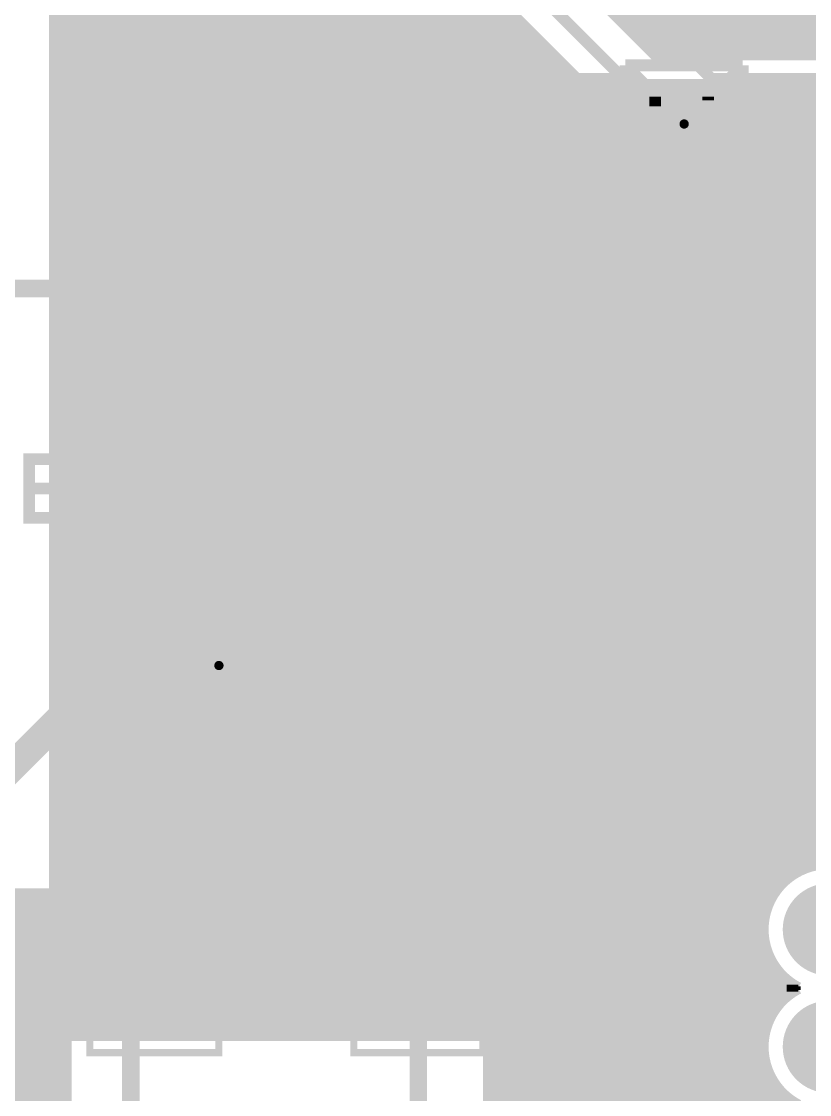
# Model space of a CAD drawing. Extents: x -11 to 221, y -93 to 178.
# Drawn here: x 18.71 to 35.78, y 122.79 to 146.02 of the extents above; entities that cross this region are included whole.
import ezdxf

# ---------------------------------------------------------------- set-up
doc = ezdxf.new("R2010")
doc.units = 0
doc.header["$MEASUREMENT"] = 0
doc.layers.get('0').update_dxf_attribs({"linetype": 'CONTINUOUS'})
for name, color, linetype in [('26-349-0_BOT', 7, 'CONTINUOUS'), ('26-349-0_DRD', 7, 'CONTINUOUS'), ('26-349-0_DRL', 2, 'CONTINUOUS'), ('26-349-0_FAB', 1, 'CONTINUOUS'), ('26-349-0_IN1', 3, 'CONTINUOUS'), ('26-349-0_IN2', 5, 'CONTINUOUS'), ('26-349-0_SMB', 10, 'CONTINUOUS'), ('26-349-0_SMT', 14, 'CONTINUOUS'), ('26-349-0_SPT', 9, 'CONTINUOUS'), ('26-349-0_SST', 12, 'CONTINUOUS'), ('26-349-0_TOP', 11, 'CONTINUOUS'), ('THRUHOLE_TAP', 15, 'CONTINUOUS')]:
    doc.layers.add(name, color=color, linetype=linetype)

# ---------------------------------------------------------------- blocks, each defined once
blk = doc.blocks.new('ROUND_2')
at = {"const_width": 0.99949}
blk.add_lwpolyline([(-0.499744, 0, 1), (0.499744, 0, 1)], format="xyb", close=True, dxfattribs=at)
blk = doc.blocks.new('ROUND_78')
at = {"const_width": 0.29972}
blk.add_lwpolyline([(-0.14986, 0, 1), (0.14986, 0, 1)], format="xyb", close=True, dxfattribs=at)
blk = doc.blocks.new('ROUND_102')
at = {"const_width": 0.10033}
blk.add_lwpolyline([(-0.050164, 0, 1), (0.050164, 0, 1)], format="xyb", close=True, dxfattribs=at)
blk = doc.blocks.new('ROUND_82')
at = {"const_width": 0.29972}
blk.add_lwpolyline([(-0.14986, 0, 1), (0.14986, 0, 1)], format="xyb", close=True, dxfattribs=at)
blk = doc.blocks.new('RECTANGLE_10')
blk.add_solid([(1.4986, 1.3462), (1.4986, -1.3462), (-1.4986, 1.3462), (-1.4986, -1.3462)])
blk = doc.blocks.new('RECTANGLE_13')
blk.add_solid([(0.9017, 0.508), (0.9017, -0.508), (-0.9017, 0.508), (-0.9017, -0.508)])
blk = doc.blocks.new('RECTANGLE_84')
blk.add_solid([(1.09982, 0.7493), (1.09982, -0.7493), (-1.09982, 0.7493), (-1.09982, -0.7493)])
blk = doc.blocks.new('RECTANGLE_85')
blk.add_solid([(0.94996, 0.59944), (0.94996, -0.59944), (-0.94996, 0.59944), (-0.94996, -0.59944)])
blk = doc.blocks.new('RECTANGLE_20')
blk.add_solid([(1.05029, 0.69977), (1.05029, -0.69977), (-1.05029, 0.69977), (-1.05029, -0.69977)])
blk = doc.blocks.new('ROUND_88')
at = {"const_width": 0.10033}
blk.add_lwpolyline([(-0.050164, 0, 1), (0.050164, 0, 1)], format="xyb", close=True, dxfattribs=at)

msp = doc.modelspace()

# ---------------------------------------------------------------- linework, layer by layer
at = {"layer": '26-349-0_DRD', "const_width": 0.254}
for points in [[(31.79064, 145.07464), (31.79064, 142.53464)], [(34.33064, 145.07464), (31.79064, 145.07464)], [(34.33064, 145.07464), (31.79064, 142.53464)], [(34.33064, 142.53464), (31.79064, 145.07464)], [(34.33064, 142.53464), (34.33064, 145.07464)], [(31.79064, 142.53464), (34.33064, 142.53464)], [(21.717, 133.35), (21.717, 130.81)], [(24.257, 133.35), (21.717, 133.35)], [(24.257, 133.35), (21.717, 130.81)], [(24.257, 130.81), (21.717, 133.35)], [(21.717, 133.35), (21.717, 130.81)], [(24.257, 133.35), (21.717, 133.35)], [(24.257, 133.35), (21.717, 130.81)], [(24.257, 130.81), (21.717, 133.35)], [(24.257, 130.81), (24.257, 133.35)], [(24.257, 130.81), (24.257, 133.35)], [(21.717, 130.81), (24.257, 130.81)], [(21.717, 130.81), (24.257, 130.81)], [(36.83, 126.365), (35.56, 126.365)], [(36.83, 123.825), (35.56, 123.825)]]:
    msp.add_lwpolyline(points, dxfattribs=at)
at = {"layer": '26-349-0_DRL'}
for points, const_width in [([(68.072, 129.286), (68.072, 142.748), (66.04, 144.78), (49.657, 144.78), (48.006, 146.431), (32.893, 146.431), (11.684, 167.64), (8.128, 167.64)], 2.49936), ([(5.207, 114.173), (18.796, 114.173), (18.796, 127.254)], 1.99898)]:
    msp.add_lwpolyline(points, dxfattribs=dict(at, const_width=const_width))
at = {"layer": '26-349-0_FAB', "const_width": 0.254}
for points in [[(1.27, 146.05), (0, 146.05), (0, 154.94), (10.16, 154.94), (10.16, 173.99), (85.725, 173.99), (85.725, 119.38), (68.58, 119.38), (68.58, 144.78), (33.655, 144.78), (29.21, 149.225), (29.21, 153.67), (10.16, 153.67), (10.16, 146.05), (1.27, 146.05)], [(-7.62, 142.24), (-7.62, 102.87), (17.78, 102.87), (17.78, 93.345), (55.88, 93.345), (55.88, 55.245), (48.895, 55.245), (48.895, -6.985), (109.22, -6.985), (109.22, 45.72), (66.04, 45.72), (66.04, 142.875), (33.655, 142.875), (27.94, 148.59), (27.94, 152.4), (11.43, 152.4), (11.43, 142.24), (-7.62, 142.24)], [(35.3695, 135.27532), (35.3695, 136.54532), (35.15868, 136.3345)], [(19.72818, 135.27532), (18.87982, 135.27532), (18.87982, 136.54532), (19.72818, 136.54532)], [(20.34032, 135.91032), (20.97532, 135.91032), (21.18868, 136.12368), (21.18868, 136.3345), (20.97532, 136.54532), (20.34032, 136.54532), (20.34032, 135.27532)], [(22.64918, 136.54532), (21.80082, 136.54532)], [(22.225, 135.27532), (22.225, 136.54532)], [(24.10968, 135.27532), (23.26132, 135.27532), (23.26132, 136.54532), (24.10968, 136.54532)], [(24.72182, 135.91032), (25.35682, 135.91032), (25.57018, 136.12368), (25.57018, 136.3345), (25.35682, 136.54532), (24.72182, 136.54532), (24.72182, 135.27532)], [(28.49118, 136.54532), (28.49118, 135.48868), (28.3845, 135.27532), (27.7495, 135.27532), (27.64282, 135.48868), (27.64282, 136.54532)], [(29.95168, 135.48868), (29.845, 135.27532), (29.21, 135.27532), (29.10332, 135.48868), (29.10332, 136.3345), (29.21, 136.54532), (29.845, 136.54532), (29.95168, 136.3345)], [(30.56382, 135.48868), (30.77718, 135.27532), (31.19882, 135.27532), (31.41218, 135.48868), (31.41218, 135.6995), (30.988, 136.12368), (31.41218, 136.54532), (30.56382, 136.54532)], [(32.766, 135.91032), (32.87268, 136.12368), (32.87268, 136.3345), (32.766, 136.54532), (32.131, 136.54532), (32.02432, 136.3345), (32.02432, 136.12368), (32.131, 135.91032), (32.766, 135.91032), (32.87268, 135.6995), (32.87268, 135.48868), (32.766, 135.27532), (32.131, 135.27532), (32.02432, 135.48868), (32.02432, 135.6995), (32.131, 135.91032)], [(34.33318, 135.6995), (33.48482, 135.6995), (33.909, 136.54532), (34.11982, 136.54532), (34.11982, 135.27532)], [(19.51482, 135.91032), (18.87982, 135.91032)], [(20.87118, 135.91032), (21.18868, 135.27532)], [(23.89632, 135.91032), (23.26132, 135.91032)], [(25.25268, 135.91032), (25.57018, 135.27532)], [(27.03068, 135.91032), (26.18232, 135.91032)], [(35.58032, 135.27532), (35.15868, 135.27532)], [(24.13, 134.25932), (24.13, 132.98932), (23.91918, 133.20268), (23.495, 134.0485), (23.28418, 134.25932), (23.28418, 132.98932)], [(22.24532, 133.62432), (22.6695, 133.62432), (22.6695, 133.20268), (22.56282, 132.98932), (21.92782, 132.98932), (21.82368, 133.20268), (21.82368, 134.0485), (21.92782, 134.25932), (22.56282, 134.25932), (22.6695, 134.0485)], [(24.74468, 132.98932), (25.37968, 132.98932), (25.5905, 133.4135), (25.5905, 133.83768), (25.37968, 134.25932), (24.74468, 134.25932)], [(24.84882, 132.98932), (24.84882, 134.25932)], [(27.66568, 132.98932), (27.66568, 134.25932)], [(28.5115, 132.98932), (28.5115, 134.25932)], [(29.972, 134.25932), (29.972, 133.83768), (29.54782, 132.98932), (29.12618, 133.83768), (29.12618, 134.25932)], [(28.5115, 133.62432), (27.66568, 133.62432)], [(27.051, 132.56768), (26.20518, 132.56768)]]:
    msp.add_lwpolyline(points, dxfattribs=at)
at = {"layer": '26-349-0_IN1', "const_width": 0.254}
for points in [[(46.736, 144.653), (28.829, 144.653), (28.829, 131.572)], [(29.0576, 144.653), (29.0576, 106.426)], [(29.2862, 144.653), (29.2862, 106.426)], [(29.5148, 144.653), (29.5148, 106.426)], [(29.7434, 144.653), (29.7434, 106.426)], [(29.972, 144.653), (29.972, 106.426)], [(30.2006, 144.653), (30.2006, 106.426)], [(30.4292, 144.653), (30.4292, 106.426)], [(30.6578, 144.653), (30.6578, 106.426)], [(30.8864, 144.653), (30.8864, 106.426)], [(31.115, 144.653), (31.115, 106.426)], [(31.3436, 144.653), (31.3436, 106.426)], [(31.5722, 144.653), (31.5722, 106.426)], [(31.8008, 144.653), (31.8008, 106.426)], [(32.0294, 144.653), (32.0294, 106.426)], [(32.258, 144.653), (32.258, 106.426)], [(32.4866, 144.653), (32.4866, 106.426)], [(32.7152, 144.653), (32.7152, 106.426)], [(32.9438, 144.653), (32.9438, 106.426)], [(33.1724, 144.653), (33.1724, 106.426)], [(33.401, 144.653), (33.401, 106.426)], [(33.6296, 144.653), (33.6296, 106.426)], [(33.8582, 144.653), (33.8582, 106.426)], [(34.0868, 144.653), (34.0868, 106.426)], [(34.3154, 144.653), (34.3154, 106.426)], [(34.544, 144.653), (34.544, 106.426)], [(34.7726, 144.653), (34.7726, 126.52756)], [(35.0012, 144.653), (35.0012, 127.15494)], [(35.2298, 144.653), (35.2298, 127.42164)], [(35.4584, 144.653), (35.4584, 127.59182)], [(35.687, 144.653), (35.687, 127.70358)], [(46.9392, 144.4498), (28.829, 144.4498)], [(47.1678, 144.2212), (28.829, 144.2212)], [(47.3964, 143.9926), (28.829, 143.9926)], [(47.625, 143.764), (28.829, 143.764)], [(47.8536, 143.5354), (28.829, 143.5354)], [(48.0822, 143.3068), (28.829, 143.3068)], [(48.3108, 143.0782), (28.829, 143.0782)], [(48.5394, 142.8496), (28.829, 142.8496)], [(48.768, 142.621), (28.829, 142.621)], [(54.4576, 142.3924), (28.829, 142.3924)], [(54.6862, 142.1638), (28.829, 142.1638)], [(54.9148, 141.9352), (28.829, 141.9352)], [(55.1434, 141.7066), (28.829, 141.7066)], [(55.372, 141.478), (28.829, 141.478)], [(55.6006, 141.2494), (28.829, 141.2494)], [(55.8292, 141.0208), (28.829, 141.0208)], [(56.0578, 140.7922), (28.829, 140.7922)], [(56.2864, 140.5636), (28.829, 140.5636)], [(56.515, 140.335), (28.829, 140.335)], [(56.7436, 140.1064), (28.829, 140.1064)], [(56.9722, 139.8778), (28.829, 139.8778)], [(57.2008, 139.6492), (28.829, 139.6492)], [(65.024, 139.4206), (28.829, 139.4206)], [(65.024, 139.192), (28.829, 139.192)], [(65.024, 138.9634), (28.829, 138.9634)], [(65.024, 138.7348), (28.829, 138.7348)], [(65.024, 138.5062), (28.829, 138.5062)], [(60.47232, 138.2776), (28.829, 138.2776)], [(60.12434, 138.049), (28.829, 138.049)], [(59.93384, 137.8204), (28.829, 137.8204)], [(59.81954, 137.5918), (28.829, 137.5918)], [(59.75858, 137.3632), (28.829, 137.3632)], [(59.7408, 137.1346), (28.829, 137.1346)], [(59.7662, 136.906), (28.829, 136.906)], [(59.83986, 136.6774), (28.829, 136.6774)], [(59.9694, 136.4488), (28.829, 136.4488)], [(60.18276, 136.2202), (28.829, 136.2202)], [(60.61202, 135.9916), (28.829, 135.9916)], [(65.024, 135.763), (28.829, 135.763)], [(65.024, 135.5344), (28.829, 135.5344)], [(65.024, 135.3058), (28.829, 135.3058)], [(65.024, 135.0772), (28.829, 135.0772)], [(65.024, 134.8486), (28.829, 134.8486)], [(65.024, 134.62), (28.829, 134.62)], [(65.024, 134.3914), (28.829, 134.3914)], [(65.024, 134.1628), (28.829, 134.1628)], [(65.024, 133.9342), (28.829, 133.9342)], [(65.024, 133.7056), (28.829, 133.7056)], [(65.024, 133.477), (28.829, 133.477)], [(65.024, 133.2484), (28.829, 133.2484)], [(65.024, 133.0198), (28.829, 133.0198)], [(38.63848, 132.7912), (28.829, 132.7912)], [(38.32352, 132.5626), (28.829, 132.5626)], [(38.12286, 132.334), (28.829, 132.334)], [(37.98824, 132.1054), (28.829, 132.1054)], [(37.89934, 131.8768), (28.829, 131.8768)], [(37.85108, 131.6482), (28.829, 131.6482)], [(28.829, 131.572), (28.829, 106.426)], [(37.83838, 131.4196), (28.829, 131.4196)], [(37.8587, 131.191), (28.829, 131.191)], [(37.91712, 130.9624), (28.829, 130.9624)], [(38.01364, 130.7338), (28.829, 130.7338)], [(38.16096, 130.5052), (28.829, 130.5052)], [(38.3794, 130.2766), (28.829, 130.2766)], [(38.74262, 130.048), (28.829, 130.048)], [(45.07992, 129.8194), (28.829, 129.8194)], [(45.28058, 129.5908), (28.829, 129.5908)], [(51.7779, 129.3622), (28.829, 129.3622)], [(51.562, 129.1336), (28.829, 129.1336)], [(51.4223, 128.905), (28.829, 128.905)], [(51.33086, 128.6764), (28.829, 128.6764)], [(51.28514, 128.4478), (28.829, 128.4478)], [(51.27498, 128.2192), (28.829, 128.2192)], [(51.30038, 127.9906), (28.829, 127.9906)], [(35.88004, 127.762), (28.829, 127.762)], [(35.36696, 127.5334), (28.829, 127.5334)], [(35.1155, 127.3048), (28.829, 127.3048)], [(34.95294, 127.0762), (28.829, 127.0762)], [(34.84626, 126.8476), (28.829, 126.8476)], [(34.7853, 126.619), (28.829, 126.619)], [(34.76244, 126.3904), (28.829, 126.3904)], [(34.77768, 126.1618), (28.829, 126.1618)], [(34.7726, 126.20244), (34.7726, 123.98756)], [(34.82848, 125.9332), (28.829, 125.9332)], [(34.925, 125.7046), (28.829, 125.7046)], [(35.0012, 125.57506), (35.0012, 124.61494)], [(35.07232, 125.476), (28.829, 125.476)], [(35.30092, 125.2474), (28.829, 125.2474)], [(35.2298, 125.30836), (35.2298, 124.88164)], [(35.4584, 125.13564), (35.4584, 125.05182)], [(35.40506, 125.0188), (28.829, 125.0188)], [(35.13836, 124.7902), (28.829, 124.7902)], [(34.96564, 124.5616), (28.829, 124.5616)], [(34.85642, 124.333), (28.829, 124.333)], [(34.79038, 124.1044), (28.829, 124.1044)], [(34.76498, 123.8758), (28.829, 123.8758)], [(34.77514, 123.6472), (28.829, 123.6472)], [(34.7726, 123.66244), (34.7726, 121.44756)], [(34.82086, 123.4186), (28.829, 123.4186)], [(34.9123, 123.19), (28.829, 123.19)], [(35.0012, 123.03506), (35.0012, 122.07494)], [(35.052, 122.9614), (28.829, 122.9614)], [(35.2679, 122.7328), (28.829, 122.7328)], [(35.2298, 122.76836), (35.2298, 122.34164)]]:
    msp.add_lwpolyline(points, dxfattribs=at)
for points in [[(36.195, 127.79756, 0.4142136), (34.76244, 126.365)], [(34.76244, 126.365, 0.2797959), (35.5346, 125.095)], [(35.5346, 125.095, 0.2797956), (34.76244, 123.825)], [(34.76244, 123.825, 0.2797959), (35.5346, 122.555)]]:
    msp.add_lwpolyline(points, format="xyb", dxfattribs=at)
at = {"layer": '26-349-0_IN2'}
for points, const_width in [([(19.6342, 153.035), (19.6342, 124.079)], 0.254), ([(19.8628, 153.035), (19.8628, 124.079)], 0.254), ([(20.0914, 153.035), (20.0914, 124.079)], 0.254), ([(21.6916, 153.035), (21.6916, 124.079)], 0.254), ([(21.9202, 153.035), (21.9202, 124.079)], 0.254), ([(22.1488, 153.035), (22.1488, 124.079)], 0.254), ([(22.3774, 153.035), (22.3774, 124.079)], 0.254), ([(22.479, 153.035), (31.115, 144.399)], 0.254), ([(22.606, 152.908), (22.606, 124.079)], 0.254), ([(22.8346, 152.6794), (22.8346, 124.079)], 0.254), ([(23.0632, 152.4508), (23.0632, 124.079)], 0.254), ([(23.2918, 152.2222), (23.2918, 124.079)], 0.254), ([(23.5204, 151.9936), (23.5204, 124.079)], 0.254), ([(23.749, 151.765), (23.749, 124.079)], 0.254), ([(23.9776, 151.5364), (23.9776, 124.079)], 0.254), ([(24.2062, 151.3078), (24.2062, 124.079)], 0.254), ([(24.4348, 151.0792), (24.4348, 124.079)], 0.254), ([(24.6634, 150.8506), (24.6634, 124.079)], 0.254), ([(24.892, 150.622), (24.892, 124.079)], 0.254), ([(25.1206, 150.3934), (25.1206, 124.079)], 0.254), ([(25.3492, 150.1648), (25.3492, 124.079)], 0.254), ([(25.5778, 149.9362), (25.5778, 124.079)], 0.254), ([(25.8064, 149.7076), (25.8064, 124.079)], 0.254), ([(26.035, 149.479), (26.035, 124.079)], 0.254), ([(26.2636, 149.2504), (26.2636, 124.079)], 0.254), ([(26.4922, 149.0218), (26.4922, 124.079)], 0.254), ([(26.7208, 148.7932), (26.7208, 124.079)], 0.254), ([(26.9494, 148.5646), (26.9494, 124.079)], 0.254), ([(20.32, 148.40458), (20.32, 124.079)], 0.254), ([(27.178, 148.336), (27.178, 124.079)], 0.254), ([(20.5486, 148.1582), (20.5486, 124.079)], 0.254), ([(21.463, 148.24202), (21.463, 124.079)], 0.254), ([(27.4066, 148.1074), (27.4066, 124.079)], 0.254), ([(20.7772, 148.0566), (20.7772, 124.079)], 0.254), ([(21.0058, 148.03882), (21.0058, 124.079)], 0.254), ([(21.2344, 148.09216), (21.2344, 124.079)], 0.254), ([(27.6352, 147.8788), (27.6352, 124.079)], 0.254), ([(27.8638, 147.6502), (27.8638, 124.079)], 0.254), ([(28.0924, 147.4216), (28.0924, 124.079)], 0.254), ([(28.321, 147.193), (28.321, 124.079)], 0.254), ([(19.431, 147.066), (19.431, 127.127)], 0.254), ([(28.5496, 146.9644), (28.5496, 124.079)], 0.254), ([(28.7782, 146.7358), (28.7782, 124.079)], 0.254), ([(29.0068, 146.5072), (29.0068, 124.079)], 0.254), ([(29.2354, 146.2786), (29.2354, 124.079)], 0.254), ([(29.464, 146.05), (19.431, 146.05)], 0.254), ([(29.464, 146.05), (29.464, 124.079)], 0.254), ([(29.6926, 145.8214), (19.431, 145.8214)], 0.254), ([(29.6926, 145.8214), (29.6926, 124.079)], 0.254), ([(29.9212, 145.5928), (19.431, 145.5928)], 0.254), ([(29.9212, 145.5928), (29.9212, 124.079)], 0.254), ([(30.1498, 145.3642), (19.431, 145.3642)], 0.254), ([(30.1498, 145.3642), (30.1498, 124.079)], 0.254), ([(30.3784, 145.1356), (19.431, 145.1356)], 0.254), ([(30.3784, 145.1356), (30.3784, 124.079)], 0.254), ([(30.607, 144.907), (19.431, 144.907)], 0.254), ([(30.607, 144.907), (30.607, 124.079)], 0.254), ([(30.8356, 144.6784), (19.431, 144.6784)], 0.254), ([(30.8356, 144.6784), (30.8356, 124.079)], 0.254), ([(31.0642, 144.4498), (19.431, 144.4498)], 0.254), ([(31.0642, 144.4498), (31.0642, 124.079)], 0.254), ([(32.63392, 144.399), (31.115, 144.399)], 0.254), ([(31.2928, 144.399), (31.2928, 124.079)], 0.254), ([(31.5214, 144.399), (31.5214, 124.079)], 0.254), ([(31.75, 144.399), (31.75, 124.079)], 0.254), ([(31.9786, 144.399), (31.9786, 124.079)], 0.254), ([(32.2072, 144.399), (32.2072, 124.079)], 0.254), ([(32.4358, 144.399), (32.4358, 144.18564)], 0.254), ([(47.117, 144.399), (33.48736, 144.399)], 0.254), ([(33.5788, 144.399), (33.5788, 144.32026)], 0.254), ([(33.8074, 144.399), (33.8074, 107.696)], 0.254), ([(34.036, 144.399), (34.036, 107.696)], 0.254), ([(34.2646, 144.399), (34.2646, 107.696)], 0.254), ([(34.4932, 144.399), (34.4932, 107.696)], 0.254), ([(34.7218, 144.399), (34.7218, 107.696)], 0.254), ([(34.9504, 144.399), (34.9504, 127.07112)], 0.254), ([(35.179, 144.399), (35.179, 127.37338)], 0.254), ([(35.4076, 144.399), (35.4076, 127.56134)], 0.254), ([(35.6362, 144.399), (35.6362, 127.68326)], 0.254), ([(35.8648, 144.399), (35.8648, 127.75692)], 0.254), ([(32.45866, 144.2212), (19.431, 144.2212)], 0.254), ([(47.2948, 144.2212), (33.66262, 144.2212)], 0.254), ([(32.35452, 143.9926), (19.431, 143.9926)], 0.254), ([(47.5234, 143.9926), (33.76676, 143.9926)], 0.254), ([(32.32912, 143.764), (19.431, 143.764)], 0.254), ([(47.752, 143.764), (33.78962, 143.764)], 0.254), ([(32.37992, 143.5354), (19.431, 143.5354)], 0.254), ([(47.9806, 143.5354), (33.74136, 143.5354)], 0.254), ([(32.5247, 143.3068), (19.431, 143.3068)], 0.254), ([(32.4358, 143.42364), (32.4358, 107.696)], 0.254), ([(33.5788, 143.28902), (33.5788, 107.696)], 0.254), ([(48.2092, 143.3068), (33.59658, 143.3068)], 0.254), ([(32.97428, 143.0782), (19.431, 143.0782)], 0.254), ([(32.6644, 143.18996), (32.6644, 107.696)], 0.254), ([(32.893, 143.0909), (32.893, 107.696)], 0.254), ([(33.1216, 143.07566), (33.1216, 107.696)], 0.254), ([(48.4378, 143.0782), (33.147, 143.0782)], 0.254), ([(33.3502, 143.13154), (33.3502, 107.696)], 0.254), ([(59.90336, 142.8496), (19.431, 142.8496)], 0.254), ([(59.80176, 142.621), (19.431, 142.621)], 0.254), ([(59.75096, 142.3924), (19.431, 142.3924)], 0.254), ([(59.74334, 142.1638), (19.431, 142.1638)], 0.254), ([(59.7789, 141.9352), (19.431, 141.9352)], 0.254), ([(59.86272, 141.7066), (19.431, 141.7066)], 0.254), ([(60.0075, 141.478), (19.431, 141.478)], 0.254), ([(60.2488, 141.2494), (19.431, 141.2494)], 0.254), ([(53.086, 141.0208), (19.431, 141.0208)], 0.254), ([(52.7685, 140.7922), (19.431, 140.7922)], 0.254), ([(52.64404, 140.5636), (19.431, 140.5636)], 0.254), ([(52.60848, 140.335), (19.431, 140.335)], 0.254), ([(52.64404, 140.1064), (19.431, 140.1064)], 0.254), ([(52.7685, 139.8778), (19.431, 139.8778)], 0.254), ([(53.086, 139.6492), (19.431, 139.6492)], 0.254), ([(64.516, 139.4206), (19.431, 139.4206)], 0.254), ([(64.516, 139.192), (19.431, 139.192)], 0.254), ([(64.516, 138.9634), (19.431, 138.9634)], 0.254), ([(64.516, 138.7348), (19.431, 138.7348)], 0.254), ([(64.516, 138.5062), (19.431, 138.5062)], 0.254), ([(60.47232, 138.2776), (19.431, 138.2776)], 0.254), ([(60.12434, 138.049), (19.431, 138.049)], 0.254), ([(59.93384, 137.8204), (19.431, 137.8204)], 0.254), ([(59.81954, 137.5918), (19.431, 137.5918)], 0.254), ([(59.75858, 137.3632), (19.431, 137.3632)], 0.254), ([(59.7408, 137.1346), (19.431, 137.1346)], 0.254), ([(59.7662, 136.906), (19.431, 136.906)], 0.254), ([(59.83986, 136.6774), (19.431, 136.6774)], 0.254), ([(59.9694, 136.4488), (19.431, 136.4488)], 0.254), ([(60.18276, 136.2202), (19.431, 136.2202)], 0.254), ([(60.61202, 135.9916), (19.431, 135.9916)], 0.254), ([(63.4492, 135.763), (19.431, 135.763)], 0.254), ([(63.40348, 135.5344), (19.431, 135.5344)], 0.254), ([(63.43142, 135.3058), (19.431, 135.3058)], 0.254), ([(63.54318, 135.0772), (19.431, 135.0772)], 0.254), ([(63.82004, 134.8486), (19.431, 134.8486)], 0.254), ([(64.516, 134.62), (19.431, 134.62)], 0.254), ([(64.516, 134.3914), (19.431, 134.3914)], 0.254), ([(62.103, 134.1628), (19.431, 134.1628)], 0.254), ([(61.7855, 133.9342), (19.431, 133.9342)], 0.254), ([(61.66104, 133.7056), (19.431, 133.7056)], 0.254), ([(61.62548, 133.477), (19.431, 133.477)], 0.254), ([(61.66104, 133.2484), (19.431, 133.2484)], 0.254), ([(61.7855, 133.0198), (19.431, 133.0198)], 0.254), ([(38.63848, 132.7912), (19.431, 132.7912)], 0.254), ([(38.32352, 132.5626), (19.431, 132.5626)], 0.254), ([(38.12286, 132.334), (19.431, 132.334)], 0.254), ([(36.195, 116.205), (34.798, 116.205), (33.147, 117.856), (33.147, 128.27), (29.337, 132.08), (22.987, 132.08), (20.701, 132.08), (15.367, 126.746), (11.938, 126.746)], 0.635), ([(37.98824, 132.1054), (19.431, 132.1054)], 0.254), ([(36.195, 116.205), (34.798, 116.205), (33.147, 117.856), (33.147, 128.27), (29.337, 132.08), (22.987, 132.08), (29.337, 132.08), (33.147, 128.27), (33.147, 117.856), (34.798, 116.205), (36.195, 116.205)], 0.635), ([(37.89934, 131.8768), (19.431, 131.8768)], 0.254), ([(37.85108, 131.6482), (19.431, 131.6482)], 0.254), ([(37.83838, 131.4196), (19.431, 131.4196)], 0.254), ([(37.8587, 131.191), (19.431, 131.191)], 0.254), ([(37.91712, 130.9624), (19.431, 130.9624)], 0.254), ([(38.01364, 130.7338), (19.431, 130.7338)], 0.254), ([(38.16096, 130.5052), (19.431, 130.5052)], 0.254), ([(38.3794, 130.2766), (19.431, 130.2766)], 0.254), ([(38.74262, 130.048), (19.431, 130.048)], 0.254), ([(59.90336, 129.8194), (19.431, 129.8194)], 0.254), ([(52.15128, 129.5908), (19.431, 129.5908)], 0.254), ([(51.7779, 129.3622), (19.431, 129.3622)], 0.254), ([(51.562, 129.1336), (19.431, 129.1336)], 0.254), ([(51.4223, 128.905), (19.431, 128.905)], 0.254), ([(51.33086, 128.6764), (19.431, 128.6764)], 0.254), ([(51.28514, 128.4478), (19.431, 128.4478)], 0.254), ([(51.27498, 128.2192), (19.431, 128.2192)], 0.254), ([(51.30038, 127.9906), (19.431, 127.9906)], 0.254), ([(35.88004, 127.762), (19.431, 127.762)], 0.254), ([(35.36696, 127.5334), (19.431, 127.5334)], 0.254), ([(35.1155, 127.3048), (19.431, 127.3048)], 0.254), ([(19.431, 127.127), (19.431, 124.079)], 0.254), ([(34.95294, 127.0762), (19.431, 127.0762)], 0.254), ([(34.84626, 126.8476), (19.431, 126.8476)], 0.254), ([(34.7853, 126.619), (19.431, 126.619)], 0.254), ([(34.76244, 126.3904), (19.431, 126.3904)], 0.254), ([(34.77768, 126.1618), (19.431, 126.1618)], 0.254), ([(34.82848, 125.9332), (19.431, 125.9332)], 0.254), ([(34.925, 125.7046), (19.431, 125.7046)], 0.254), ([(34.9504, 125.65634), (34.9504, 124.53112)], 0.254), ([(35.07232, 125.476), (19.431, 125.476)], 0.254), ([(35.179, 125.35662), (35.179, 124.83338)], 0.254), ([(35.30092, 125.2474), (19.431, 125.2474)], 0.254), ([(35.4076, 125.16866), (35.4076, 125.02134)], 0.254), ([(35.40506, 125.0188), (19.431, 125.0188)], 0.254), ([(35.13836, 124.7902), (19.431, 124.7902)], 0.254), ([(34.96564, 124.5616), (19.431, 124.5616)], 0.254), ([(34.85642, 124.333), (19.431, 124.333)], 0.254), ([(34.79038, 124.1044), (19.431, 124.1044)], 0.254), ([(32.385, 124.079), (19.431, 124.079)], 0.254), ([(32.385, 124.079), (32.385, 107.696)], 0.254), ([(34.76498, 123.8758), (32.385, 123.8758)], 0.254), ([(34.77514, 123.6472), (32.385, 123.6472)], 0.254), ([(34.82086, 123.4186), (32.385, 123.4186)], 0.254), ([(34.9123, 123.19), (32.385, 123.19)], 0.254), ([(34.9504, 123.11634), (34.9504, 121.99112)], 0.254), ([(35.052, 122.9614), (32.385, 122.9614)], 0.254), ([(35.179, 122.81662), (35.179, 122.29338)], 0.254), ([(35.2679, 122.7328), (32.385, 122.7328)], 0.254)]:
    msp.add_lwpolyline(points, dxfattribs=dict(at, const_width=const_width))
at = {"layer": '26-349-0_IN2', "const_width": 0.254}
for points in [[(32.63392, 144.399, 0.2415726), (32.32896, 143.80464)], [(33.79216, 143.80464, 0.2415728), (33.48727, 144.39887)], [(32.32912, 143.80464, 0.4142136), (33.06064, 143.07312)], [(33.06064, 143.07312, 0.4142136), (33.79216, 143.80464)], [(36.195, 127.79756, 0.4142136), (34.76244, 126.365)], [(34.76244, 126.365, 0.2797959), (35.5346, 125.095)], [(35.5346, 125.095, 0.2797956), (34.76244, 123.825)], [(34.76244, 123.825, 0.2797959), (35.5346, 122.555)]]:
    msp.add_lwpolyline(points, format="xyb", dxfattribs=at)
at = {"layer": '26-349-0_SST'}
for points, const_width in [([(23.749, 140.4874), (23.2156, 140.4874), (23.2156, 147.8026), (23.749, 147.8026)], 0.1524), ([(27.051, 147.8026), (27.5844, 147.8026), (27.5844, 140.4874), (27.051, 140.4874)], 0.1524), ([(21.74494, 144.69618), (21.57476, 144.7546), (21.57476, 145.1102), (21.74494, 145.17116), (22.42058, 145.17116), (22.59076, 145.1102), (22.59076, 144.7546), (22.42058, 144.69618)], 0.1524), ([(29.17952, 144.8054), (29.17952, 143.50492), (28.78074, 143.50492), (28.78074, 139.70508), (29.17952, 139.70508), (29.17952, 138.4046), (31.78048, 138.4046), (31.78048, 139.70508), (32.17926, 139.70508), (32.17926, 143.50492), (31.78048, 143.50492), (31.78048, 144.8054), (29.17952, 144.8054)], 0.20066), ([(21.91258, 143.85798), (21.91258, 144.33296), (22.59076, 144.0942), (22.59076, 143.97736), (21.57476, 143.97736)], 0.1524), ([(22.08276, 143.0782), (22.08276, 143.4338), (22.25294, 143.49476), (22.42058, 143.49476), (22.59076, 143.4338), (22.59076, 143.0782), (22.42058, 143.01978), (22.25294, 143.01978), (21.57476, 143.256)], 0.1524), ([(28.78074, 142.80388), (28.78074, 142.50416)], 0.20066), ([(32.17926, 142.80388), (28.78074, 142.80388)], 0.20066), ([(32.17926, 142.80388), (32.17926, 142.50416), (28.78074, 142.50416)], 0.20066), ([(28.94838, 142.80388), (28.94838, 142.50416)], 0.20066), ([(29.12872, 142.80388), (29.12872, 142.50416)], 0.20066), ([(29.30652, 142.80388), (29.30652, 142.50416)], 0.20066), ([(29.48686, 142.80388), (29.48686, 142.50416)], 0.20066), ([(29.6672, 142.80388), (29.6672, 142.50416)], 0.20066), ([(29.84754, 142.80388), (29.84754, 142.50416)], 0.20066), ([(30.02788, 142.80388), (30.02788, 142.50416)], 0.20066), ([(30.20568, 142.80388), (30.20568, 142.50416)], 0.20066), ([(30.38602, 142.80388), (30.38602, 142.50416)], 0.20066), ([(30.56636, 142.80388), (30.56636, 142.50416)], 0.20066), ([(30.7467, 142.80388), (30.7467, 142.50416)], 0.20066), ([(30.92704, 142.80388), (30.92704, 142.50416)], 0.20066), ([(31.10484, 142.80388), (31.10484, 142.50416)], 0.20066), ([(31.28518, 142.80388), (31.28518, 142.50416)], 0.20066), ([(31.46552, 142.80388), (31.46552, 142.50416)], 0.20066), ([(31.64586, 142.80388), (31.64586, 142.50416)], 0.20066), ([(31.8262, 142.80388), (31.8262, 142.50416)], 0.20066), ([(32.004, 142.80388), (32.004, 142.50416)], 0.20066), ([(32.76854, 142.80896), (32.76854, 142.45336), (33.1089, 142.33398), (33.44672, 142.33398), (33.78454, 142.45336), (33.78454, 142.80896)], 0.1524), ([(32.17926, 142.67434), (28.78074, 142.67434)], 0.20066), ([(32.76854, 142.75054), (33.78454, 142.75054)], 0.1524), ([(27.6225, 142.5575), (23.1775, 142.5575), (23.1775, 141.9225)], 0.1524), ([(27.6225, 142.43558), (23.1775, 142.43558)], 0.1524), ([(23.2791, 142.5575), (23.2791, 141.9225)], 0.1524), ([(23.41626, 142.5575), (23.41626, 141.9225)], 0.1524), ([(23.55342, 142.5575), (23.55342, 141.9225)], 0.1524), ([(23.69058, 142.5575), (23.69058, 141.9225)], 0.1524), ([(23.82774, 142.5575), (23.82774, 141.9225)], 0.1524), ([(23.9649, 142.5575), (23.9649, 141.9225)], 0.1524), ([(24.10206, 142.5575), (24.10206, 141.9225)], 0.1524), ([(24.23922, 142.5575), (24.23922, 141.9225)], 0.1524), ([(24.37638, 142.5575), (24.37638, 141.9225)], 0.1524), ([(24.51354, 142.5575), (24.51354, 141.9225)], 0.1524), ([(24.6507, 142.5575), (24.6507, 141.9225)], 0.1524), ([(24.78786, 142.5575), (24.78786, 141.9225)], 0.1524), ([(24.92502, 142.5575), (24.92502, 141.9225)], 0.1524), ([(25.06218, 142.5575), (25.06218, 141.9225)], 0.1524), ([(25.19934, 142.5575), (25.19934, 141.9225)], 0.1524), ([(25.3365, 142.5575), (25.3365, 141.9225)], 0.1524), ([(25.47366, 142.5575), (25.47366, 141.9225)], 0.1524), ([(25.61082, 142.5575), (25.61082, 141.9225)], 0.1524), ([(25.74798, 142.5575), (25.74798, 141.9225)], 0.1524), ([(25.88514, 142.5575), (25.88514, 141.9225)], 0.1524), ([(26.0223, 142.5575), (26.0223, 141.9225)], 0.1524), ([(26.15946, 142.5575), (26.15946, 141.9225)], 0.1524), ([(26.29662, 142.5575), (26.29662, 141.9225)], 0.1524), ([(26.43378, 142.5575), (26.43378, 141.9225)], 0.1524), ([(26.57094, 142.5575), (26.57094, 141.9225)], 0.1524), ([(26.7081, 142.5575), (26.7081, 141.9225)], 0.1524), ([(26.84526, 142.5575), (26.84526, 141.9225)], 0.1524), ([(26.98242, 142.5575), (26.98242, 141.9225)], 0.1524), ([(27.11958, 142.5575), (27.11958, 141.9225)], 0.1524), ([(27.25674, 142.5575), (27.25674, 141.9225)], 0.1524), ([(27.3939, 142.5575), (27.3939, 141.9225)], 0.1524), ([(27.53106, 142.5575), (27.53106, 141.9225)], 0.1524), ([(27.6225, 142.5575), (27.6225, 141.9225)], 0.1524), ([(27.6225, 142.29842), (23.1775, 142.29842)], 0.1524), ([(27.6225, 142.16126), (23.1775, 142.16126)], 0.1524), ([(27.6225, 142.0241), (23.1775, 142.0241)], 0.1524), ([(27.6225, 141.9225), (23.1775, 141.9225)], 0.1524), ([(32.76854, 141.49578), (32.76854, 141.97076), (33.44672, 141.49578), (33.6169, 141.49578), (33.78454, 141.55674), (33.78454, 141.91234), (33.6169, 141.97076)], 0.1524), ([(32.93872, 141.13256), (32.76854, 141.01318), (32.76854, 140.77696), (32.93872, 140.65758), (33.1089, 140.65758), (33.44672, 140.89634), (33.78454, 140.65758), (33.78454, 141.13256)], 0.1524), ([(27.23134, 139.80922), (27.23134, 139.23518)], 0.1524), ([(27.89174, 139.85494), (27.27452, 139.85494)], 0.1524), ([(27.3685, 139.92098), (27.3685, 139.12088)], 0.1524), ([(27.50566, 139.96924), (27.50566, 139.07516)], 0.1524), ([(27.64282, 139.97178), (27.64282, 139.07008)], 0.1524), ([(27.77998, 139.93114), (27.77998, 139.11072)], 0.1524), ([(27.91714, 139.82954), (27.91714, 139.21232)], 0.1524), ([(28.03398, 139.58062), (27.13228, 139.58062)], 0.1524), ([(27.99334, 139.71778), (27.17292, 139.71778)], 0.1524), ([(28.03144, 139.44346), (27.13736, 139.44346)], 0.1524), ([(27.98318, 139.3063), (27.18308, 139.3063)], 0.1524), ([(27.87142, 139.16914), (27.29738, 139.16914)], 0.1524), ([(21.44776, 131.6482), (21.44776, 131.2926), (21.61794, 131.17322), (21.78812, 131.17322), (21.95576, 131.2926), (21.95576, 131.6482), (20.93976, 131.6482)], 0.1524), ([(27.15006, 131.63296), (27.15006, 131.27736), (27.3177, 131.15798), (27.48788, 131.15798), (27.65806, 131.27736), (27.65806, 131.63296), (26.64206, 131.63296)], 0.1524), ([(21.44776, 131.35102), (20.93976, 131.17322)], 0.1524), ([(27.15006, 131.33578), (26.64206, 131.15798)], 0.1524), ([(21.10994, 130.81), (20.93976, 130.69062), (20.93976, 130.4544), (21.10994, 130.33502), (21.28012, 130.33502), (21.61794, 130.57124), (21.95576, 130.33502), (21.95576, 130.81)], 0.1524), ([(26.8097, 130.79476), (26.64206, 130.67538), (26.64206, 130.43916), (26.8097, 130.31978), (26.97988, 130.31978), (27.3177, 130.556), (27.65806, 130.31978), (27.65806, 130.79476)], 0.1524), ([(21.44776, 129.91084), (21.44776, 129.55524), (21.28012, 129.49682), (21.10994, 129.49682), (20.93976, 129.55524), (20.93976, 129.91084), (21.10994, 129.9718), (21.28012, 129.9718), (21.95576, 129.73304)], 0.1524), ([(26.64206, 129.83718), (27.65806, 129.48158), (27.65806, 129.95656)], 0.1524), ([(22.987, 123.698), (20.193, 123.698), (20.193, 129.032), (22.987, 129.032), (22.987, 123.698)], 0.1524), ([(25.908, 129.032), (28.702, 129.032), (28.702, 123.698), (25.908, 123.698), (25.908, 129.032)], 0.1524), ([(34.19602, 127.58928), (33.7947, 127.58928), (33.7947, 128.59004), (38.5953, 128.59004), (38.5953, 119.05996), (33.7947, 119.05996), (33.7947, 120.06072), (34.19602, 120.06072), (34.19602, 127.58928)], 0.1524), ([(32.93618, 125.03658), (32.93618, 124.68098), (33.10382, 124.5616), (33.274, 124.5616), (33.44418, 124.68098), (33.44418, 125.03658), (32.42818, 125.03658)], 0.1524), ([(32.766, 123.7234), (32.766, 124.19838), (33.44418, 123.95962), (33.44418, 123.84278), (32.42818, 123.84278)], 0.1524)]:
    msp.add_lwpolyline(points, dxfattribs=dict(at, const_width=const_width))
at = {"layer": '26-349-0_SST', "const_width": 0.1524}
for points in [[(27.5844, 139.97686, 0.4142136), (27.12974, 139.5222)], [(28.03906, 139.5222, 0.4142136), (27.5844, 139.97686)], [(27.12974, 139.5222, 0.4142136), (27.5844, 139.06754)], [(27.5844, 139.06754, 0.4142136), (28.03906, 139.5222)]]:
    msp.add_lwpolyline(points, format="xyb", dxfattribs=at)
at = {"layer": '26-349-0_TOP', "const_width": 0.381}
for points in [[(61.4172, 130.0988), (49.276, 142.24), (29.21, 142.24), (26.797, 144.653), (24.765, 144.653), (20.955, 148.463), (20.955, 148.7678)], [(59.69, 130.683), (48.768, 141.605), (28.956, 141.605), (26.543, 144.018), (24.384, 144.018), (20.35556, 148.0439), (19.685, 148.0439), (17.64538, 148.0439)], [(30.48, 143.80464), (33.06064, 143.80464)], [(60.579, 129.54), (59.69, 129.54), (48.26, 140.97), (32.766, 140.97), (31.242, 139.446), (26.416, 139.446), (25.51684, 140.34516), (25.4, 140.34516)], [(25.4, 140.34516), (25.29586, 140.24102), (17.145, 140.24102)], [(30.48, 139.40536), (26.45664, 139.40536), (26.416, 139.446), (25.51684, 140.34516), (25.4, 140.34516)], [(27.305, 128.0414), (21.59, 128.0414)], [(21.59, 121.6914), (21.082, 121.6914), (21.082, 124.1806), (21.59, 124.6886)], [(27.305, 124.6886), (27.305, 121.666)]]:
    msp.add_lwpolyline(points, dxfattribs=at)

# ---------------------------------------------------------------- block references
at = {"layer": '26-349-0_BOT'}
for name, p in [('ROUND_78', (33.06064, 143.80464)), ('ROUND_78', (22.987, 132.08)), ('ROUND_2', (36.195, 126.365)), ('ROUND_2', (36.195, 123.825))]:
    msp.add_blockref(name, p, dxfattribs=at)
at = {"layer": '26-349-0_DRL'}
for p in [(33.06064, 143.80464), (22.987, 132.08)]:
    msp.add_blockref('ROUND_102', p, dxfattribs=at)
at = {"layer": '26-349-0_IN1'}
for name, p in [('ROUND_78', (33.06064, 143.80464)), ('ROUND_82', (22.987, 132.08)), ('ROUND_2', (36.195, 126.365)), ('ROUND_2', (36.195, 123.825))]:
    msp.add_blockref(name, p, dxfattribs=at)
at = {"layer": '26-349-0_IN2'}
for name, p in [('ROUND_78', (33.06064, 143.80464)), ('ROUND_82', (22.987, 132.08)), ('ROUND_2', (36.195, 126.365)), ('ROUND_2', (36.195, 123.825))]:
    msp.add_blockref(name, p, dxfattribs=at)
at = {"layer": '26-349-0_SMB'}
for p in [(36.195, 126.365), (36.195, 123.825)]:
    msp.add_blockref('ROUND_2', p, dxfattribs=at)
at = {"layer": '26-349-0_SMT'}
for name, p in [('RECTANGLE_84', (30.48, 143.80464)), ('RECTANGLE_10', (25.4, 140.34516)), ('RECTANGLE_84', (30.48, 139.40536)), ('RECTANGLE_13', (21.59, 128.0414)), ('RECTANGLE_13', (27.305, 128.0414)), ('ROUND_2', (36.195, 126.365)), ('RECTANGLE_13', (21.59, 124.6886)), ('RECTANGLE_13', (27.305, 124.6886)), ('ROUND_2', (36.195, 123.825))]:
    msp.add_blockref(name, p, dxfattribs=at)
at = {"layer": '26-349-0_SPT'}
for name, p in [('RECTANGLE_85', (30.48, 143.80464)), ('RECTANGLE_10', (25.4, 140.34516)), ('RECTANGLE_85', (30.48, 139.40536)), ('RECTANGLE_13', (21.59, 128.0414)), ('RECTANGLE_13', (27.305, 128.0414)), ('RECTANGLE_13', (21.59, 124.6886)), ('RECTANGLE_13', (27.305, 124.6886))]:
    msp.add_blockref(name, p, dxfattribs=at)
at = {"layer": '26-349-0_TOP'}
for name, p in [('RECTANGLE_20', (30.48, 143.80464)), ('ROUND_78', (33.06064, 143.80464)), ('RECTANGLE_10', (25.4, 140.34516)), ('RECTANGLE_20', (30.48, 139.40536)), ('ROUND_78', (22.987, 132.08)), ('RECTANGLE_13', (21.59, 128.0414)), ('RECTANGLE_13', (27.305, 128.0414)), ('ROUND_2', (36.195, 126.365)), ('RECTANGLE_13', (21.59, 124.6886)), ('RECTANGLE_13', (27.305, 124.6886)), ('ROUND_2', (36.195, 123.825))]:
    msp.add_blockref(name, p, dxfattribs=at)
at = {"layer": 'THRUHOLE_TAP'}
for p in [(33.06064, 143.80464), (22.987, 132.08)]:
    msp.add_blockref('ROUND_88', p, dxfattribs=at)

doc.saveas('drawing.dxf')
